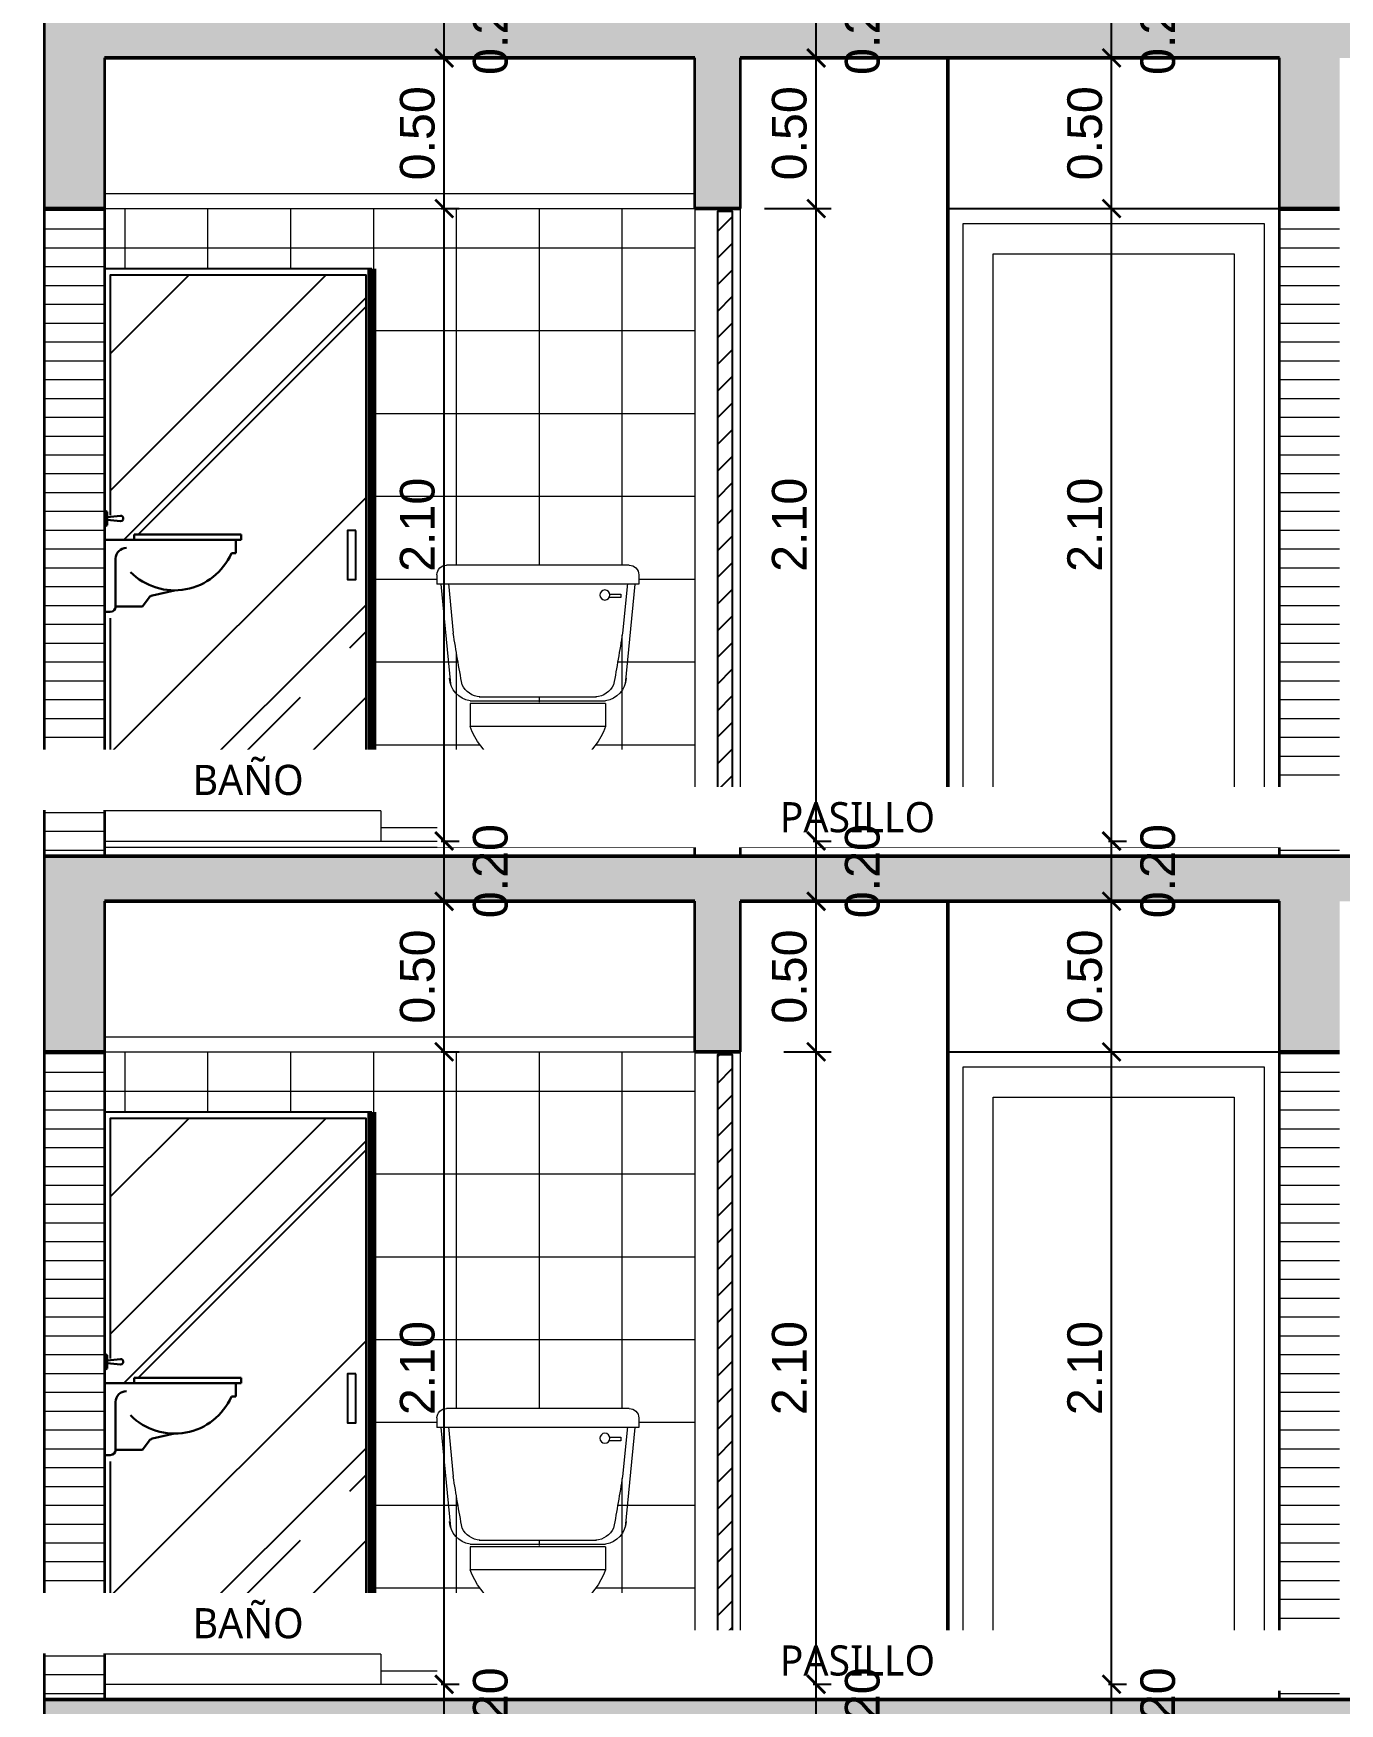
# Model space of a CAD drawing. Header units: feet. Extents: x -417 to 46, y -646 to -218.
# Drawn here: x -93.82 to -89.48, y -606.92 to -601.37 of the extents above; entities that cross this region are included whole.
import ezdxf

# ---------------------------------------------------------------- set-up
doc = ezdxf.new("R2010")
doc.units = ezdxf.units.FT
doc.header["$MEASUREMENT"] = 0
for name, color, linetype, lineweight in [('A-WALL', 4, 'Continuous', 25), ('DIM-COTAS', 1, 'Continuous', 5), ('FURN', 2, 'Continuous', 30), ('MB', 2, 'Continuous', 20), ('muros', 4, 'Continuous', 50), ('Piso', 8, 'Continuous', 9), ('PUERTA', 8, 'Continuous', 9), ('TXT', 2, 'Continuous', 9)]:
    doc.layers.add(name, color=color, linetype=linetype, lineweight=lineweight)
doc.layers.add('CRISTAL', color=7, linetype='Continuous', true_color=0x0061c2)
doc.layers.add('DIM', color=10, linetype='Continuous')
doc.layers.add('RELLENO', color=8, linetype='Continuous')
doc.styles.add('ads', font='trebuc.ttf', dxfattribs={"height": 0.14})
doc.styles.get("Standard").update_dxf_attribs({"font": 'arial.ttf', "height": 0.115})
doc.dimstyles.new('KEILY', dxfattribs={"dimtxt": 0.115, "dimasz": 0.06, "dimexe": 0.05, "dimexo": 0.2, "dimgap": 0.03, "dimtad": 1, "dimzin": 1, "dimdsep": 46, "dimtxsty": 'Standard', "dimblk": 'ARCHTICK', "dimcen": 2.5, "dimdle": 0.03, "dimclrd": 256, "dimclre": 256, "dimclrt": 7, "dimadec": 0, "dimazin": 0, "dimtfac": 1, "dimtmove": 2, "dimatfit": 3, "dimfxl": 0.2, "dimfxlon": 1, "dimtolj": 1, "dimtzin": 1, "dimarcsym": 0})

# ---------------------------------------------------------------- blocks, each defined once
blk = doc.blocks.new('A$C61FD6AA4')
at = {"layer": 'RELLENO'}
h = blk.add_hatch(dxfattribs=at)
h.set_pattern_fill('ANSI31', color=256, scale=0.5)
h.set_pattern_definition([(45, (-53.53432, 257.28586), (-0.044194174, 0.044194174), [])])
h.paths.add_polyline_path([(0, 0), (0.05, 0), (0.05, 2.08), (0, 2.08)])
at = {"color": 2}
blk.add_lwpolyline([(0, 0), (0.05, 0), (0.05, 2.08), (0, 2.08)], close=True, dxfattribs=at)
blk = doc.blocks.new('A$C55570C40')
at = {"layer": 'MB', "linetype": 'Continuous'}
for p, q in [((19.5119, 8.7127), (20.1186, 8.7127)), ((19.4803, 8.6811), (19.4803, 8.6495)), ((19.5181, 8.652), (19.5343, 8.4866)), ((20.1124, 8.652), (20.0962, 8.4866)), ((20.1502, 8.6811), (20.1502, 8.6495)), ((19.4803, 8.6495), (20.1502, 8.6495)), ((19.4929, 8.6495), (19.5253, 8.3188)), ((19.5777, 8.617), (19.5395, 8.617)), ((19.5395, 8.617), (19.5395, 8.6054)), ((19.5395, 8.6054), (19.5781, 8.6056)), ((20.1376, 8.6495), (20.1052, 8.3188)), ((20.0102, 8.2754), (19.6203, 8.2754)), ((20.0403, 8.2627), (19.5903, 8.2627)), ((19.5903, 8.2531), (20.0403, 8.2531)), ((19.5903, 8.2531), (19.5903, 8.1772)), ((20.0403, 8.2531), (20.0403, 8.1772)), ((19.5903, 8.1772), (20.0403, 8.1772)), ((19.6699, 7.7968), (19.7253, 8.0374)), ((19.9606, 7.7968), (19.9052, 8.0374)), ((19.9606, 7.7968), (19.6699, 7.7968))]:
    blk.add_line(p, q, dxfattribs=at)
blk.add_circle((19.5927, 8.6137), 0.0167, dxfattribs=at)
for centre, radius, start, end in [((19.5119, 8.6811), 0.0316, 90, 180), ((20.1186, 8.6811), 0.0316, 0, 90), ((29.5165, 10.114), 10.114, 189.25939, 190.24292), ((10.114, 10.114), 10.114, 349.75708, 350.74061), ((19.6008, 8.3406), 0.0786, 182.2877, 262.268), ((20.0297, 8.3406), 0.0786, 277.732, 357.7123), ((19.6289, 8.3474), 0.0726, 206.0936, 265.2363), ((20.0016, 8.3474), 0.0726, 274.7637, 333.9064), ((19.8153, 8.2594), 0.2395, 200.0668, 339.9332)]:
    blk.add_arc(centre, radius, start, end, dxfattribs=at)
blk = doc.blocks.new('A$C34696CBE')
at = {"layer": 'FURN', "linetype": 'ByBlock'}
for p, q in [((0.4445, 0.3423), (0.4534, 0.3467)), ((0.4445, 0.2978), (0.4445, 0.3423)), ((0.4534, 0.3467), (0.4534, 0.2934)), ((0.4445, 0.3245), (0.4, 0.3289)), ((0.4, 0.3112), (0.4445, 0.3156)), ((0.4534, 0.2934), (0.4445, 0.2978)), ((0, 0.2667), (0, 0.2489)), ((0.3556, 0.2667), (0, 0.2667)), ((0.4534, 0.2489), (0, 0.2489)), ((0.0178, 0.2489), (0.0178, 0.2045)), ((0.3556, 0.2489), (0.3556, 0.2667)), ((0.4534, 0.2489), (0.4534, 0)), ((0.0178, 0.2045), (0.0325, 0.2045)), ((0.4165, 0.0279), (0.4165, 0.1867)), ((0.2209, 0.0813), (0.2939, 0.0647)), ((0.3052, 0.0578), (0.3276, 0.0279)), ((0.3276, 0.0279), (0.4165, 0.0279)), ((0.452, 0.0102), (0.4342, 0.0102))]:
    blk.add_line(p, q, dxfattribs=at)
for centre, radius, start, end in [((0.4, 0.32), 0.00889, 90, 270), ((0.3809, 0.1867), 0.0356, 0, 90), ((0.2209, 0.2869), 0.2057, 203.641, 315.2839), ((0.2909, 0.0471), 0.0178, 36.8699, 80.5377), ((0.4342, 0.0279), 0.0178, 180, 270)]:
    blk.add_arc(centre, radius, start, end, dxfattribs=at)
blk = doc.blocks.new('_ArchTick')
at = {"layer": 'DIM-COTAS', "color": 0, "const_width": 0.15}
blk.add_lwpolyline([(-0.5, -0.5), (0.5, 0.5)], dxfattribs=at)
blk = doc.blocks.new('*D3132')
at = {"layer": 'Defpoints', "color": 0, "transparency": 16777216}
for p in [(-92.4561, -606.8551), (-92.4544, -606.8551), (-92.4501, -607.0551)]:
    blk.add_point(p, dxfattribs=at)
at = {"layer": 'DIM', "lineweight": -2, "transparency": 16777216}
for p, q in [((-92.4544, -607.0851), (-92.4544, -606.8251)), ((-92.4544, -606.8551), (-92.4044, -606.8551)), ((-92.4544, -607.0551), (-92.5044, -607.0551))]:
    blk.add_line(p, q, dxfattribs=at)
at = {"layer": 'DIM', "lineweight": -2, "transparency": 16777216, "xscale": 0.06, "yscale": 0.06, "zscale": 0.06}
for p, rotation in [((-92.4544, -606.8551), 90), ((-92.4544, -607.0551), 270)]:
    blk.add_blockref('_ArchTick', p, dxfattribs=dict(at, rotation=rotation))
at = {"layer": 'DIM', "color": 7, "transparency": 16777216, "insert": (-92.3007, -606.9551), "char_height": 0.115, "attachment_point": 5, "rotation": 90}
blk.add_mtext('\\A1;0.20', dxfattribs=at)
blk = doc.blocks.new('*D3032')
at = {"layer": 'Defpoints', "color": 0, "transparency": 16777216}
for p in [(-92.6647, -604.7551), (-92.4544, -604.7551), (-92.6647, -606.8551)]:
    blk.add_point(p, dxfattribs=at)
at = {"layer": 'DIM', "lineweight": -2, "transparency": 16777216}
for p, q in [((-92.4544, -606.8851), (-92.4544, -604.7251)), ((-92.4647, -604.7551), (-92.4044, -604.7551)), ((-92.4647, -606.8551), (-92.4044, -606.8551))]:
    blk.add_line(p, q, dxfattribs=at)
at = {"layer": 'DIM', "lineweight": -2, "transparency": 16777216, "xscale": 0.06, "yscale": 0.06, "zscale": 0.06}
for p, rotation in [((-92.4544, -604.7551), 90), ((-92.4544, -606.8551), 270)]:
    blk.add_blockref('_ArchTick', p, dxfattribs=dict(at, rotation=rotation))
at = {"layer": 'DIM', "color": 7, "transparency": 16777216, "insert": (-92.5431, -605.8051), "char_height": 0.115, "attachment_point": 5, "rotation": 90}
blk.add_mtext('\\A1;2.10', dxfattribs=at)
blk = doc.blocks.new('*D3033')
at = {"layer": 'Defpoints', "color": 0, "transparency": 16777216}
for p in [(-92.4544, -604.2551), (-92.4501, -604.2551), (-92.6647, -604.7551)]:
    blk.add_point(p, dxfattribs=at)
at = {"layer": 'DIM', "lineweight": -2, "transparency": 16777216}
for p, q in [((-92.4544, -604.7851), (-92.4544, -604.2251)), ((-92.4544, -604.2551), (-92.5044, -604.2551)), ((-92.4647, -604.7551), (-92.4044, -604.7551))]:
    blk.add_line(p, q, dxfattribs=at)
at = {"layer": 'DIM', "lineweight": -2, "transparency": 16777216, "xscale": 0.06, "yscale": 0.06, "zscale": 0.06}
for p, rotation in [((-92.4544, -604.2551), 90), ((-92.4544, -604.7551), 270)]:
    blk.add_blockref('_ArchTick', p, dxfattribs=dict(at, rotation=rotation))
at = {"layer": 'DIM', "color": 7, "transparency": 16777216, "insert": (-92.5431, -604.5051), "char_height": 0.115, "attachment_point": 5, "rotation": 90}
blk.add_mtext('\\A1;0.50', dxfattribs=at)
blk = doc.blocks.new('*D3034')
at = {"layer": 'Defpoints', "color": 0, "transparency": 16777216}
for p in [(-92.4561, -604.0551), (-92.4544, -604.0551), (-92.4501, -604.2551)]:
    blk.add_point(p, dxfattribs=at)
at = {"layer": 'DIM', "lineweight": -2, "transparency": 16777216}
for p, q in [((-92.4544, -604.2851), (-92.4544, -604.0251)), ((-92.4544, -604.0551), (-92.4044, -604.0551)), ((-92.4544, -604.2551), (-92.5044, -604.2551))]:
    blk.add_line(p, q, dxfattribs=at)
at = {"layer": 'DIM', "lineweight": -2, "transparency": 16777216, "xscale": 0.06, "yscale": 0.06, "zscale": 0.06}
for p, rotation in [((-92.4544, -604.0551), 90), ((-92.4544, -604.2551), 270)]:
    blk.add_blockref('_ArchTick', p, dxfattribs=dict(at, rotation=rotation))
at = {"layer": 'DIM', "color": 7, "transparency": 16777216, "insert": (-92.3007, -604.1551), "char_height": 0.115, "attachment_point": 5, "rotation": 90}
blk.add_mtext('\\A1;0.20', dxfattribs=at)
blk = doc.blocks.new('*D3035')
at = {"layer": 'Defpoints', "color": 0, "transparency": 16777216}
for p in [(-92.6647, -601.9551), (-92.4544, -601.9551), (-92.6647, -604.0551)]:
    blk.add_point(p, dxfattribs=at)
at = {"layer": 'DIM', "lineweight": -2, "transparency": 16777216}
for p, q in [((-92.4647, -601.9551), (-92.4044, -601.9551)), ((-92.4544, -604.0851), (-92.4544, -601.9251)), ((-92.4647, -604.0551), (-92.4044, -604.0551))]:
    blk.add_line(p, q, dxfattribs=at)
at = {"layer": 'DIM', "lineweight": -2, "transparency": 16777216, "xscale": 0.06, "yscale": 0.06, "zscale": 0.06}
for p, rotation in [((-92.4544, -601.9551), 90), ((-92.4544, -604.0551), 270)]:
    blk.add_blockref('_ArchTick', p, dxfattribs=dict(at, rotation=rotation))
at = {"layer": 'DIM', "color": 7, "transparency": 16777216, "insert": (-92.5431, -603.0051), "char_height": 0.115, "attachment_point": 5, "rotation": 90}
blk.add_mtext('\\A1;2.10', dxfattribs=at)
blk = doc.blocks.new('*D3036')
at = {"layer": 'Defpoints', "color": 0, "transparency": 16777216}
for p in [(-92.4544, -601.4551), (-92.4501, -601.4551), (-92.6647, -601.9551)]:
    blk.add_point(p, dxfattribs=at)
at = {"layer": 'DIM', "lineweight": -2, "transparency": 16777216}
for p, q in [((-92.4544, -601.4551), (-92.5044, -601.4551)), ((-92.4544, -601.9851), (-92.4544, -601.4251)), ((-92.4647, -601.9551), (-92.4044, -601.9551))]:
    blk.add_line(p, q, dxfattribs=at)
at = {"layer": 'DIM', "lineweight": -2, "transparency": 16777216, "xscale": 0.06, "yscale": 0.06, "zscale": 0.06}
for p, rotation in [((-92.4544, -601.4551), 90), ((-92.4544, -601.9551), 270)]:
    blk.add_blockref('_ArchTick', p, dxfattribs=dict(at, rotation=rotation))
at = {"layer": 'DIM', "color": 7, "transparency": 16777216, "insert": (-92.5431, -601.7051), "char_height": 0.115, "attachment_point": 5, "rotation": 90}
blk.add_mtext('\\A1;0.50', dxfattribs=at)
blk = doc.blocks.new('*D3037')
at = {"layer": 'Defpoints', "color": 0, "transparency": 16777216}
for p in [(-92.4561, -601.2551), (-92.4544, -601.2551), (-92.4501, -601.4551)]:
    blk.add_point(p, dxfattribs=at)
at = {"layer": 'DIM', "lineweight": -2, "transparency": 16777216}
for p, q in [((-92.4544, -601.4851), (-92.4544, -601.2251)), ((-92.4544, -601.2551), (-92.4044, -601.2551)), ((-92.4544, -601.4551), (-92.5044, -601.4551))]:
    blk.add_line(p, q, dxfattribs=at)
at = {"layer": 'DIM', "lineweight": -2, "transparency": 16777216, "xscale": 0.06, "yscale": 0.06, "zscale": 0.06}
for p, rotation in [((-92.4544, -601.2551), 90), ((-92.4544, -601.4551), 270)]:
    blk.add_blockref('_ArchTick', p, dxfattribs=dict(at, rotation=rotation))
at = {"layer": 'DIM', "color": 7, "transparency": 16777216, "insert": (-92.3007, -601.3551), "char_height": 0.115, "attachment_point": 5, "rotation": 90}
blk.add_mtext('\\A1;0.20', dxfattribs=at)
blk = doc.blocks.new('*D3040')
at = {"layer": 'Defpoints', "color": 0, "transparency": 16777216}
for p in [(-91.2212, -606.8551), (-91.2195, -606.8551), (-91.2151, -607.0551)]:
    blk.add_point(p, dxfattribs=at)
at = {"layer": 'DIM', "lineweight": -2, "transparency": 16777216}
for p, q in [((-91.2195, -607.0851), (-91.2195, -606.8251)), ((-91.2195, -606.8551), (-91.1695, -606.8551)), ((-91.2195, -607.0551), (-91.2695, -607.0551))]:
    blk.add_line(p, q, dxfattribs=at)
at = {"layer": 'DIM', "lineweight": -2, "transparency": 16777216, "xscale": 0.06, "yscale": 0.06, "zscale": 0.06}
for p, rotation in [((-91.2195, -606.8551), 90), ((-91.2195, -607.0551), 270)]:
    blk.add_blockref('_ArchTick', p, dxfattribs=dict(at, rotation=rotation))
at = {"layer": 'DIM', "color": 7, "transparency": 16777216, "insert": (-91.0658, -606.9551), "char_height": 0.115, "attachment_point": 5, "rotation": 90}
blk.add_mtext('\\A1;0.20', dxfattribs=at)
blk = doc.blocks.new('*D3041')
at = {"layer": 'Defpoints', "color": 0, "transparency": 16777216}
for p in [(-91.5274, -604.7551), (-91.2195, -604.7551), (-91.4298, -606.8551)]:
    blk.add_point(p, dxfattribs=at)
at = {"layer": 'DIM', "lineweight": -2, "transparency": 16777216}
for p, q in [((-91.2195, -606.8851), (-91.2195, -604.7251)), ((-91.3274, -604.7551), (-91.1695, -604.7551)), ((-91.2298, -606.8551), (-91.1695, -606.8551))]:
    blk.add_line(p, q, dxfattribs=at)
at = {"layer": 'DIM', "lineweight": -2, "transparency": 16777216, "xscale": 0.06, "yscale": 0.06, "zscale": 0.06}
for p, rotation in [((-91.2195, -604.7551), 90), ((-91.2195, -606.8551), 270)]:
    blk.add_blockref('_ArchTick', p, dxfattribs=dict(at, rotation=rotation))
at = {"layer": 'DIM', "color": 7, "transparency": 16777216, "insert": (-91.3082, -605.8051), "char_height": 0.115, "attachment_point": 5, "rotation": 90}
blk.add_mtext('\\A1;2.10', dxfattribs=at)
blk = doc.blocks.new('*D3042')
at = {"layer": 'Defpoints', "color": 0, "transparency": 16777216}
for p in [(-91.2195, -604.2551), (-91.2151, -604.2551), (-91.5274, -604.7551)]:
    blk.add_point(p, dxfattribs=at)
at = {"layer": 'DIM', "lineweight": -2, "transparency": 16777216}
for p, q in [((-91.2195, -604.7851), (-91.2195, -604.2251)), ((-91.2195, -604.2551), (-91.2695, -604.2551)), ((-91.3274, -604.7551), (-91.1695, -604.7551))]:
    blk.add_line(p, q, dxfattribs=at)
at = {"layer": 'DIM', "lineweight": -2, "transparency": 16777216, "xscale": 0.06, "yscale": 0.06, "zscale": 0.06}
for p, rotation in [((-91.2195, -604.2551), 90), ((-91.2195, -604.7551), 270)]:
    blk.add_blockref('_ArchTick', p, dxfattribs=dict(at, rotation=rotation))
at = {"layer": 'DIM', "color": 7, "transparency": 16777216, "insert": (-91.3082, -604.5051), "char_height": 0.115, "attachment_point": 5, "rotation": 90}
blk.add_mtext('\\A1;0.50', dxfattribs=at)
blk = doc.blocks.new('*D2905')
at = {"layer": 'Defpoints', "color": 0, "transparency": 16777216}
for p in [(-91.2212, -604.0551), (-91.2195, -604.0551), (-91.2151, -604.2551)]:
    blk.add_point(p, dxfattribs=at)
at = {"layer": 'DIM', "lineweight": -2, "transparency": 16777216}
for p, q in [((-91.2195, -604.2851), (-91.2195, -604.0251)), ((-91.2195, -604.0551), (-91.1695, -604.0551)), ((-91.2195, -604.2551), (-91.2695, -604.2551))]:
    blk.add_line(p, q, dxfattribs=at)
at = {"layer": 'DIM', "lineweight": -2, "transparency": 16777216, "xscale": 0.06, "yscale": 0.06, "zscale": 0.06}
for p, rotation in [((-91.2195, -604.0551), 90), ((-91.2195, -604.2551), 270)]:
    blk.add_blockref('_ArchTick', p, dxfattribs=dict(at, rotation=rotation))
at = {"layer": 'DIM', "color": 7, "transparency": 16777216, "insert": (-91.0658, -604.1551), "char_height": 0.115, "attachment_point": 5, "rotation": 90}
blk.add_mtext('\\A1;0.20', dxfattribs=at)
blk = doc.blocks.new('*D2906')
at = {"layer": 'Defpoints', "color": 0, "transparency": 16777216}
for p in [(-91.5912, -601.9551), (-91.2195, -601.9551), (-91.4298, -604.0551)]:
    blk.add_point(p, dxfattribs=at)
at = {"layer": 'DIM', "lineweight": -2, "transparency": 16777216}
for p, q in [((-91.3912, -601.9551), (-91.1695, -601.9551)), ((-91.2195, -604.0851), (-91.2195, -601.9251)), ((-91.2298, -604.0551), (-91.1695, -604.0551))]:
    blk.add_line(p, q, dxfattribs=at)
at = {"layer": 'DIM', "lineweight": -2, "transparency": 16777216, "xscale": 0.06, "yscale": 0.06, "zscale": 0.06}
for p, rotation in [((-91.2195, -601.9551), 90), ((-91.2195, -604.0551), 270)]:
    blk.add_blockref('_ArchTick', p, dxfattribs=dict(at, rotation=rotation))
at = {"layer": 'DIM', "color": 7, "transparency": 16777216, "insert": (-91.3082, -603.0051), "char_height": 0.115, "attachment_point": 5, "rotation": 90}
blk.add_mtext('\\A1;2.10', dxfattribs=at)
blk = doc.blocks.new('*D2907')
at = {"layer": 'Defpoints', "color": 0, "transparency": 16777216}
for p in [(-91.2195, -601.4551), (-91.2151, -601.4551), (-91.5912, -601.9551)]:
    blk.add_point(p, dxfattribs=at)
at = {"layer": 'DIM', "lineweight": -2, "transparency": 16777216}
for p, q in [((-91.2195, -601.4551), (-91.2695, -601.4551)), ((-91.2195, -601.9851), (-91.2195, -601.4251)), ((-91.3912, -601.9551), (-91.1695, -601.9551))]:
    blk.add_line(p, q, dxfattribs=at)
at = {"layer": 'DIM', "lineweight": -2, "transparency": 16777216, "xscale": 0.06, "yscale": 0.06, "zscale": 0.06}
for p, rotation in [((-91.2195, -601.4551), 90), ((-91.2195, -601.9551), 270)]:
    blk.add_blockref('_ArchTick', p, dxfattribs=dict(at, rotation=rotation))
at = {"layer": 'DIM', "color": 7, "transparency": 16777216, "insert": (-91.3082, -601.7051), "char_height": 0.115, "attachment_point": 5, "rotation": 90}
blk.add_mtext('\\A1;0.50', dxfattribs=at)
blk = doc.blocks.new('*D2908')
at = {"layer": 'Defpoints', "color": 0, "transparency": 16777216}
for p in [(-91.2212, -601.2551), (-91.2195, -601.2551), (-91.2151, -601.4551)]:
    blk.add_point(p, dxfattribs=at)
at = {"layer": 'DIM', "lineweight": -2, "transparency": 16777216}
for p, q in [((-91.2195, -601.4851), (-91.2195, -601.2251)), ((-91.2195, -601.2551), (-91.1695, -601.2551)), ((-91.2195, -601.4551), (-91.2695, -601.4551))]:
    blk.add_line(p, q, dxfattribs=at)
at = {"layer": 'DIM', "lineweight": -2, "transparency": 16777216, "xscale": 0.06, "yscale": 0.06, "zscale": 0.06}
for p, rotation in [((-91.2195, -601.2551), 90), ((-91.2195, -601.4551), 270)]:
    blk.add_blockref('_ArchTick', p, dxfattribs=dict(at, rotation=rotation))
at = {"layer": 'DIM', "color": 7, "transparency": 16777216, "insert": (-91.0658, -601.3551), "char_height": 0.115, "attachment_point": 5, "rotation": 90}
blk.add_mtext('\\A1;0.20', dxfattribs=at)
blk = doc.blocks.new('*D2912')
at = {"layer": 'Defpoints', "color": 0, "transparency": 16777216}
for p in [(-90.2405, -606.8551), (-90.2388, -606.8551), (-90.2344, -607.0551)]:
    blk.add_point(p, dxfattribs=at)
at = {"layer": 'DIM', "lineweight": -2, "transparency": 16777216}
for p, q in [((-90.2388, -607.0851), (-90.2388, -606.8251)), ((-90.2388, -606.8551), (-90.1888, -606.8551)), ((-90.2388, -607.0551), (-90.2888, -607.0551))]:
    blk.add_line(p, q, dxfattribs=at)
at = {"layer": 'DIM', "lineweight": -2, "transparency": 16777216, "xscale": 0.06, "yscale": 0.06, "zscale": 0.06}
for p, rotation in [((-90.2388, -606.8551), 90), ((-90.2388, -607.0551), 270)]:
    blk.add_blockref('_ArchTick', p, dxfattribs=dict(at, rotation=rotation))
at = {"layer": 'DIM', "color": 7, "transparency": 16777216, "insert": (-90.085, -606.9551), "char_height": 0.115, "attachment_point": 5, "rotation": 90}
blk.add_mtext('\\A1;0.20', dxfattribs=at)
blk = doc.blocks.new('*D2913')
at = {"layer": 'Defpoints', "color": 0, "transparency": 16777216}
for p in [(-90.449, -604.7551), (-90.2388, -604.7551), (-90.449, -606.8551)]:
    blk.add_point(p, dxfattribs=at)
at = {"layer": 'DIM', "lineweight": -2, "transparency": 16777216}
for p, q in [((-90.2388, -606.8851), (-90.2388, -604.7251)), ((-90.249, -604.7551), (-90.1888, -604.7551)), ((-90.249, -606.8551), (-90.1888, -606.8551))]:
    blk.add_line(p, q, dxfattribs=at)
at = {"layer": 'DIM', "lineweight": -2, "transparency": 16777216, "xscale": 0.06, "yscale": 0.06, "zscale": 0.06}
for p, rotation in [((-90.2388, -604.7551), 90), ((-90.2388, -606.8551), 270)]:
    blk.add_blockref('_ArchTick', p, dxfattribs=dict(at, rotation=rotation))
at = {"layer": 'DIM', "color": 7, "transparency": 16777216, "insert": (-90.3275, -605.8051), "char_height": 0.115, "attachment_point": 5, "rotation": 90}
blk.add_mtext('\\A1;2.10', dxfattribs=at)
blk = doc.blocks.new('*D2914')
at = {"layer": 'Defpoints', "color": 0, "transparency": 16777216}
for p in [(-90.2388, -604.2551), (-90.2344, -604.2551), (-90.449, -604.7551)]:
    blk.add_point(p, dxfattribs=at)
at = {"layer": 'DIM', "lineweight": -2, "transparency": 16777216}
for p, q in [((-90.2388, -604.7851), (-90.2388, -604.2251)), ((-90.2388, -604.2551), (-90.2888, -604.2551)), ((-90.249, -604.7551), (-90.1888, -604.7551))]:
    blk.add_line(p, q, dxfattribs=at)
at = {"layer": 'DIM', "lineweight": -2, "transparency": 16777216, "xscale": 0.06, "yscale": 0.06, "zscale": 0.06}
for p, rotation in [((-90.2388, -604.2551), 90), ((-90.2388, -604.7551), 270)]:
    blk.add_blockref('_ArchTick', p, dxfattribs=dict(at, rotation=rotation))
at = {"layer": 'DIM', "color": 7, "transparency": 16777216, "insert": (-90.3275, -604.5051), "char_height": 0.115, "attachment_point": 5, "rotation": 90}
blk.add_mtext('\\A1;0.50', dxfattribs=at)
blk = doc.blocks.new('*D2915')
at = {"layer": 'Defpoints', "color": 0, "transparency": 16777216}
for p in [(-90.2405, -604.0551), (-90.2388, -604.0551), (-90.2344, -604.2551)]:
    blk.add_point(p, dxfattribs=at)
at = {"layer": 'DIM', "lineweight": -2, "transparency": 16777216}
for p, q in [((-90.2388, -604.2851), (-90.2388, -604.0251)), ((-90.2388, -604.0551), (-90.1888, -604.0551)), ((-90.2388, -604.2551), (-90.2888, -604.2551))]:
    blk.add_line(p, q, dxfattribs=at)
at = {"layer": 'DIM', "lineweight": -2, "transparency": 16777216, "xscale": 0.06, "yscale": 0.06, "zscale": 0.06}
for p, rotation in [((-90.2388, -604.0551), 90), ((-90.2388, -604.2551), 270)]:
    blk.add_blockref('_ArchTick', p, dxfattribs=dict(at, rotation=rotation))
at = {"layer": 'DIM', "color": 7, "transparency": 16777216, "insert": (-90.085, -604.1551), "char_height": 0.115, "attachment_point": 5, "rotation": 90}
blk.add_mtext('\\A1;0.20', dxfattribs=at)
blk = doc.blocks.new('*D2916')
at = {"layer": 'Defpoints', "color": 0, "transparency": 16777216}
for p in [(-90.449, -601.9551), (-90.2388, -601.9551), (-90.449, -604.0551)]:
    blk.add_point(p, dxfattribs=at)
at = {"layer": 'DIM', "lineweight": -2, "transparency": 16777216}
for p, q in [((-90.249, -601.9551), (-90.1888, -601.9551)), ((-90.2388, -604.0851), (-90.2388, -601.9251)), ((-90.249, -604.0551), (-90.1888, -604.0551))]:
    blk.add_line(p, q, dxfattribs=at)
at = {"layer": 'DIM', "lineweight": -2, "transparency": 16777216, "xscale": 0.06, "yscale": 0.06, "zscale": 0.06}
for p, rotation in [((-90.2388, -601.9551), 90), ((-90.2388, -604.0551), 270)]:
    blk.add_blockref('_ArchTick', p, dxfattribs=dict(at, rotation=rotation))
at = {"layer": 'DIM', "color": 7, "transparency": 16777216, "insert": (-90.3275, -603.0051), "char_height": 0.115, "attachment_point": 5, "rotation": 90}
blk.add_mtext('\\A1;2.10', dxfattribs=at)
blk = doc.blocks.new('*D2917')
at = {"layer": 'Defpoints', "color": 0, "transparency": 16777216}
for p in [(-90.2388, -601.4551), (-90.2344, -601.4551), (-90.449, -601.9551)]:
    blk.add_point(p, dxfattribs=at)
at = {"layer": 'DIM', "lineweight": -2, "transparency": 16777216}
for p, q in [((-90.2388, -601.4551), (-90.2888, -601.4551)), ((-90.2388, -601.9851), (-90.2388, -601.4251)), ((-90.249, -601.9551), (-90.1888, -601.9551))]:
    blk.add_line(p, q, dxfattribs=at)
at = {"layer": 'DIM', "lineweight": -2, "transparency": 16777216, "xscale": 0.06, "yscale": 0.06, "zscale": 0.06}
for p, rotation in [((-90.2388, -601.4551), 90), ((-90.2388, -601.9551), 270)]:
    blk.add_blockref('_ArchTick', p, dxfattribs=dict(at, rotation=rotation))
at = {"layer": 'DIM', "color": 7, "transparency": 16777216, "insert": (-90.3275, -601.7051), "char_height": 0.115, "attachment_point": 5, "rotation": 90}
blk.add_mtext('\\A1;0.50', dxfattribs=at)
blk = doc.blocks.new('*D2918')
at = {"layer": 'Defpoints', "color": 0, "transparency": 16777216}
for p in [(-90.2405, -601.2551), (-90.2388, -601.2551), (-90.2344, -601.4551)]:
    blk.add_point(p, dxfattribs=at)
at = {"layer": 'DIM', "lineweight": -2, "transparency": 16777216}
for p, q in [((-90.2388, -601.4851), (-90.2388, -601.2251)), ((-90.2388, -601.2551), (-90.1888, -601.2551)), ((-90.2388, -601.4551), (-90.2888, -601.4551))]:
    blk.add_line(p, q, dxfattribs=at)
at = {"layer": 'DIM', "lineweight": -2, "transparency": 16777216, "xscale": 0.06, "yscale": 0.06, "zscale": 0.06}
for p, rotation in [((-90.2388, -601.2551), 90), ((-90.2388, -601.4551), 270)]:
    blk.add_blockref('_ArchTick', p, dxfattribs=dict(at, rotation=rotation))
at = {"layer": 'DIM', "color": 7, "transparency": 16777216, "insert": (-90.085, -601.3551), "char_height": 0.115, "attachment_point": 5, "rotation": 90}
blk.add_mtext('\\A1;0.20', dxfattribs=at)

msp = doc.modelspace()

# ---------------------------------------------------------------- hatches: boundary and pattern name
h = msp.add_hatch()
h.set_pattern_fill('AR-RROOF', color=8, scale=0.7, angle=45)
h.set_pattern_definition([(45, (23.91135, -588.61036), (0.5939697, 1.583919), [10.5, -1.4, 3.5, -0.7]), (45, (24.3222, -587.70455), (-1.153291, 0.163342), [2.1, -0.231, 4.2, -0.525]), (45, (23.7381, -587.94214), (2.2422356, 2.9055018), [5.6, -0.98, 2.8, -0.7])])
h.paths.add_polyline_path([(-92.7147, -602.1751), (-93.5619, -602.1751), (-93.5619, -602.9784), (-93.5303, -602.9753, -1.104988), (-93.5286, -602.9929), (-93.5619, -602.9895), (-93.5619, -603.0551), (-93.4841, -603.0551), (-93.4841, -603.0373), (-93.1285, -603.0373), (-93.1285, -603.0551), (-93.1463, -603.0551), (-93.1463, -603.0995), (-93.161, -603.0995, -0.297918), (-93.3494, -603.2227), (-93.4244, -603.2398, 0.162643), (-93.4337, -603.2462), (-93.4561, -603.2761), (-93.545, -603.2761, -0.400262), (-93.5619, -603.2938), (-93.5619, -603.9351), (-92.7147, -603.9351)])
h.paths.add_polyline_path([(-92.7756, -603.0244), (-92.7478, -603.0244), (-92.7478, -603.1863), (-92.7756, -603.1863)], flags=16)
h = msp.add_hatch()
h.set_pattern_fill('AR-RROOF', color=8, scale=0.7, angle=45)
h.set_pattern_definition([(45, (23.91135, -591.41036), (0.5939697, 1.583919), [10.5, -1.4, 3.5, -0.7]), (45, (24.3222, -590.50455), (-1.153291, 0.163342), [2.1, -0.231, 4.2, -0.525]), (45, (23.7381, -590.74214), (2.2422356, 2.9055018), [5.6, -0.98, 2.8, -0.7])])
h.paths.add_polyline_path([(-92.7147, -604.9751), (-93.5619, -604.9751), (-93.5619, -605.7784), (-93.5303, -605.7753, -1.104988), (-93.5286, -605.7929), (-93.5619, -605.7895), (-93.5619, -605.8551), (-93.4841, -605.8551), (-93.4841, -605.8373), (-93.1285, -605.8373), (-93.1285, -605.8551), (-93.1463, -605.8551), (-93.1463, -605.8995), (-93.161, -605.8995, -0.297918), (-93.3494, -606.0227), (-93.4244, -606.0398, 0.162643), (-93.4337, -606.0462), (-93.4561, -606.0761), (-93.545, -606.0761, -0.400262), (-93.5619, -606.0938), (-93.5619, -606.7351), (-92.7147, -606.7351)])
h.paths.add_polyline_path([(-92.7756, -605.8244), (-92.7478, -605.8244), (-92.7478, -605.9863), (-92.7756, -605.9863)], flags=16)
at = {"layer": 'Piso'}
h = msp.add_hatch(dxfattribs=at)
h.set_pattern_fill('AR-CONC', color=256, scale=0.02)
h.set_pattern_definition([(50, (23.91135, -588.6174), (0.14345204, -0.01255043), [0.015, -0.165]), (355, (23.91135, -588.6174), (-0.02775027, 0.15043843), [0.012, -0.132]), (100.45144, (23.9233, -588.61844), (0.11570177, 0.137888), [0.01274804, -0.14022842]), (46.1842, (23.91135, -588.5774), (0.21344827, -0.03310386), [0.0225, -0.2475]), (96.63564, (23.92913, -588.58016), (0.1869324, 0.19482372), [0.01912207, -0.21034275]), (351.18416, (23.91135, -588.5774), (0.1869324, 0.1948237), [0.018, -0.198]), (21, (23.93135, -588.5874), (0.11938141, -0.08052378), [0.015, -0.165]), (326, (23.93135, -588.5874), (0.04866307, 0.14503), [0.012, -0.132]), (71.45144, (23.9413, -588.59411), (0.16804448, 0.06450623), [0.01274804, -0.14022842]), (37.5, (23.911347, -588.617397), (0.00243197, 0.06657877), [0, -0.1304, 0, -0.134, 0, -0.1325]), (7.5, (23.91135, -588.6174), (0.052613907, 0.078882342), [0, -0.0764, 0, -0.1274, 0, -0.0505]), (327.5, (23.866747, -588.617397), (0.106764487, -0.004510974), [0, -0.05, 0, -0.156, 0, -0.207]), (317.5, (23.84675, -588.6174), (0.116637234, 0.020021), [0, -0.065, 0, -0.1036, 0, -0.147])])
h.paths.add_polyline_path([(-93.7819, -601.9551), (-93.7819, -601.3251), (-71.9819, -601.3251), (-71.9819, -601.9551), (-72.1819, -601.9551), (-72.1819, -601.4551), (-74.1419, -601.4551), (-74.1419, -601.9551), (-74.2919, -601.9551), (-74.2919, -601.4551), (-76.0819, -601.4621), (-76.0819, -601.9551), (-76.2819, -601.9551), (-76.2819, -601.4551), (-77.8819, -601.4551), (-77.8819, -601.9551), (-78.0819, -601.9551), (-78.0819, -601.4621), (-82.7819, -601.4621), (-82.7819, -601.9551), (-82.9819, -601.9551), (-82.9819, -601.4551), (-87.6819, -601.4551), (-87.6819, -601.9621), (-87.8819, -601.9621), (-87.8819, -601.4551), (-89.4819, -601.4551), (-89.4819, -601.9621), (-89.6819, -601.9621), (-89.6819, -601.4551), (-91.4719, -601.4551), (-91.4719, -601.9551), (-91.6219, -601.9551), (-91.6219, -601.4551), (-93.5819, -601.4551), (-93.5819, -601.9551)])
h = msp.add_hatch(dxfattribs=at)
h.set_pattern_fill('ANSI31', color=256, scale=0.5, angle=135)
h.set_pattern_definition([(180, (23.91135, -594.210356), (-7e-18, -0.0625), [])])
h.paths.add_polyline_path([(-93.5819, -601.9551), (-93.7819, -601.9551), (-93.7819, -604.1051), (-93.5819, -604.1051)])
h = msp.add_hatch(dxfattribs=at)
h.set_pattern_fill('NET', color=256, scale=2.2)
h.set_pattern_definition([(0, (23.91135, -588.61036), (0, 0.275), []), (90, (23.91135, -588.61036), (-0.275, 2e-17), [])])
h.paths.add_polyline_path([(-91.6219, -601.9551), (-93.5819, -601.9551), (-93.5819, -602.1551), (-92.6947, -602.1551), (-92.6947, -603.9551), (-92.6647, -603.9551), (-92.6647, -604.0551), (-92.2889, -604.0551), (-92.2335, -603.8144, -0.21195), (-92.3685, -603.6746), (-92.3685, -603.5988), (-91.9291, -603.5899, 0.33416), (-91.8536, -603.5331), (-91.8508, -603.5046, -0.439443), (-91.9291, -603.5899), (-91.9185, -603.5988), (-91.9185, -603.6746, -0.21195), (-92.0535, -603.8144), (-91.9981, -604.0551), (-91.6219, -604.0551)])
h.paths.add_polyline_path([(-91.8401, -603.1391, -0.414214), (-91.8085, -603.1707), (-91.8085, -603.2024), (-91.8466, -603.2024), (-91.8625, -603.3652, -0.004291), (-91.8919, -603.5364, -0.254508), (-91.9485, -603.5765), (-92.3384, -603.5765, -0.254508), (-92.395, -603.5364, -0.004291), (-92.4244, -603.3652), (-92.4404, -603.2024), (-92.4785, -603.2024), (-92.4785, -603.1707, -0.414214), (-92.4469, -603.1391)], flags=16)
h.paths.add_polyline_path([(-91.9046, -603.2348), (-91.8677, -603.2348), (-91.8677, -603.2465), (-91.9064, -603.2463, -0.773685), (-91.9376, -603.2382, -0.904069)], flags=0)
h = msp.add_hatch(dxfattribs=at)
h.set_pattern_fill('ANSI31', color=256, scale=0.5, angle=135)
h.set_pattern_definition([(180, (28.011347, -594.210356), (-7e-18, -0.0625), [])])
h.paths.add_polyline_path([(-89.4819, -601.9551), (-89.6819, -601.9551), (-89.6819, -604.1051), (-89.4819, -604.1051)])
h = msp.add_hatch(dxfattribs=at)
h.set_pattern_fill('AR-CONC', color=256, scale=0.02)
h.set_pattern_definition([(50, (23.91135, -591.41036), (0.14345204, -0.01255043), [0.015, -0.165]), (355, (23.91135, -591.41036), (-0.02775027, 0.15043843), [0.012, -0.132]), (100.45144, (23.9233, -591.4114), (0.11570177, 0.137888), [0.01274804, -0.14022842]), (46.1842, (23.91135, -591.37036), (0.21344827, -0.03310386), [0.0225, -0.2475]), (96.63564, (23.92913, -591.37312), (0.1869324, 0.19482372), [0.01912207, -0.21034275]), (351.18416, (23.91135, -591.37036), (0.1869324, 0.1948237), [0.018, -0.198]), (21, (23.93135, -591.38036), (0.11938141, -0.08052378), [0.015, -0.165]), (326, (23.93135, -591.38036), (0.04866307, 0.14503), [0.012, -0.132]), (71.45144, (23.9413, -591.38707), (0.16804448, 0.06450623), [0.01274804, -0.14022842]), (37.5, (23.911347, -591.410356), (0.00243197, 0.06657877), [0, -0.1304, 0, -0.134, 0, -0.1325]), (7.5, (23.91135, -591.41036), (0.052613907, 0.078882342), [0, -0.0764, 0, -0.1274, 0, -0.0505]), (327.5, (23.866747, -591.410356), (0.106764487, -0.004510974), [0, -0.05, 0, -0.156, 0, -0.207]), (317.5, (23.84675, -591.41036), (0.116637234, 0.020021), [0, -0.065, 0, -0.1036, 0, -0.147])])
h.paths.add_polyline_path([(-93.7819, -604.7551), (-93.7819, -604.1051), (-71.9819, -604.1051), (-71.9819, -604.7551), (-72.1819, -604.7551), (-72.1819, -604.2551), (-74.1419, -604.2551), (-74.1419, -604.7551), (-74.2919, -604.7551), (-74.2919, -604.2551), (-76.0819, -604.2551), (-76.0819, -604.7551), (-76.2819, -604.7551), (-76.2819, -604.2551), (-77.8819, -604.2551), (-77.8819, -604.7551), (-78.0819, -604.7551), (-78.0819, -604.2551), (-82.7819, -604.2551), (-82.7819, -604.7551), (-82.9819, -604.7551), (-82.9819, -604.2551), (-87.6819, -604.2551), (-87.6819, -604.7551), (-87.8819, -604.7551), (-87.8819, -604.2551), (-89.4819, -604.2551), (-89.4819, -604.7551), (-89.6819, -604.7551), (-89.6819, -604.2551), (-91.4719, -604.2551), (-91.4719, -604.7551), (-91.6219, -604.7551), (-91.6219, -604.2551), (-93.5819, -604.2551), (-93.5819, -604.7551)])
h = msp.add_hatch(dxfattribs=at)
h.set_pattern_fill('ANSI31', color=256, scale=0.5, angle=135)
h.set_pattern_definition([(180, (23.911347, -597.010356), (-7e-18, -0.0625), [])])
h.paths.add_polyline_path([(-93.5819, -604.7551), (-93.7819, -604.7551), (-93.7819, -606.9051), (-93.5819, -606.9051)])
h = msp.add_hatch(dxfattribs=at)
h.set_pattern_fill('NET', color=256, scale=2.2)
h.set_pattern_definition([(0, (23.91135, -591.41036), (0, 0.275), []), (90, (23.91135, -591.41036), (-0.275, 2e-17), [])])
h.paths.add_polyline_path([(-91.6219, -604.7551), (-93.5819, -604.7551), (-93.5819, -604.9551), (-92.6947, -604.9551), (-92.6947, -606.7551), (-92.6647, -606.7551), (-92.6647, -606.8551), (-92.2889, -606.8551), (-92.2335, -606.6144, -0.21195), (-92.3685, -606.4746), (-92.3685, -606.3988), (-91.9291, -606.3899, 0.33416), (-91.8536, -606.3331), (-91.8508, -606.3046, -0.439443), (-91.9291, -606.3899), (-91.9185, -606.3988), (-91.9185, -606.4746, -0.21195), (-92.0535, -606.6144), (-91.9981, -606.8551), (-91.6219, -606.8551)])
h.paths.add_polyline_path([(-91.8401, -605.9391, -0.414214), (-91.8085, -605.9707), (-91.8085, -606.0024), (-91.8466, -606.0024), (-91.8625, -606.1652, -0.004291), (-91.8919, -606.3364, -0.254508), (-91.9485, -606.3765), (-92.3384, -606.3765, -0.254508), (-92.395, -606.3364, -0.004291), (-92.4244, -606.1652), (-92.4404, -606.0024), (-92.4785, -606.0024), (-92.4785, -605.9707, -0.414214), (-92.4469, -605.9391)], flags=16)
h.paths.add_polyline_path([(-91.9046, -606.0348), (-91.8677, -606.0348), (-91.8677, -606.0465), (-91.9064, -606.0463, -0.773685), (-91.9376, -606.0382, -0.904069)], flags=0)
h = msp.add_hatch(dxfattribs=at)
h.set_pattern_fill('ANSI31', color=256, scale=0.5, angle=135)
h.set_pattern_definition([(180, (28.011347, -597.010356), (-7e-18, -0.0625), [])])
h.paths.add_polyline_path([(-89.4819, -604.7551), (-89.6819, -604.7551), (-89.6819, -606.9051), (-89.4819, -606.9051)])
h = msp.add_hatch(dxfattribs=at)
h.set_pattern_fill('AR-CONC', color=256, scale=0.02)
h.set_pattern_definition([(50, (23.91135, -594.21036), (0.14345204, -0.01255043), [0.015, -0.165]), (355, (23.91135, -594.21036), (-0.02775027, 0.15043843), [0.012, -0.132]), (100.45144, (23.9233, -594.2114), (0.11570177, 0.137888), [0.01274804, -0.14022842]), (46.1842, (23.91135, -594.17036), (0.21344827, -0.03310386), [0.0225, -0.2475]), (96.63564, (23.92913, -594.17312), (0.1869324, 0.19482372), [0.01912207, -0.21034275]), (351.18416, (23.91135, -594.17036), (0.1869324, 0.1948237), [0.018, -0.198]), (21, (23.93135, -594.18036), (0.11938141, -0.08052378), [0.015, -0.165]), (326, (23.93135, -594.18036), (0.04866307, 0.14503), [0.012, -0.132]), (71.45144, (23.9413, -594.18707), (0.16804448, 0.06450623), [0.01274804, -0.14022842]), (37.5, (23.911347, -594.210356), (0.00243197, 0.06657877), [0, -0.1304, 0, -0.134, 0, -0.1325]), (7.5, (23.91135, -594.21036), (0.052613907, 0.078882342), [0, -0.0764, 0, -0.1274, 0, -0.0505]), (327.5, (23.866747, -594.210356), (0.106764487, -0.004510974), [0, -0.05, 0, -0.156, 0, -0.207]), (317.5, (23.84675, -594.21036), (0.116637234, 0.020021), [0, -0.065, 0, -0.1036, 0, -0.147])])
h.paths.add_polyline_path([(-93.7819, -607.5551), (-93.7819, -606.9051), (-71.9819, -606.9051), (-71.9819, -607.5551), (-72.1819, -607.5551), (-72.1819, -607.0551), (-74.1419, -607.0551), (-74.1419, -607.5551), (-74.2919, -607.5551), (-74.2919, -607.0551), (-76.0819, -607.0551), (-76.0819, -607.5551), (-76.2819, -607.5551), (-76.2819, -607.0551), (-77.8819, -607.0551), (-77.8819, -607.5551), (-78.0819, -607.5551), (-78.0819, -607.0551), (-82.7819, -607.0551), (-82.7819, -607.5551), (-82.9819, -607.5551), (-82.9819, -607.0551), (-87.6819, -607.0551), (-87.6819, -607.5551), (-87.8819, -607.5551), (-87.8819, -607.0551), (-89.4819, -607.0551), (-89.4819, -607.5551), (-89.6819, -607.5551), (-89.6819, -607.0551), (-91.4719, -607.0551), (-91.4719, -607.5551), (-91.6219, -607.5551), (-91.6219, -607.0551), (-93.5819, -607.0551), (-93.5819, -607.5551)])

# ---------------------------------------------------------------- linework, layer by layer
for p, q in [((-90.7819, -601.9551), (-89.6819, -601.9551)), ((-93.5819, -604.2551), (-91.6219, -604.2551)), ((-91.4719, -604.2551), (-89.6819, -604.2551)), ((-90.7819, -604.7551), (-89.6819, -604.7551))]:
    msp.add_line(p, q)
at = {"color": 8}
for p, q in [((-92.6947, -602.1551), (-93.5819, -602.1551)), ((-92.6947, -604.9551), (-93.5819, -604.9551))]:
    msp.add_line(p, q, dxfattribs=at)
for points in [[(-93.5619, -602.9727), (-93.5619, -602.1751), (-92.7147, -602.1751), (-92.7147, -603.9351), (-93.5619, -603.9351), (-93.5619, -603.3153)], [(-93.5619, -605.7727), (-93.5619, -604.9751), (-92.7147, -604.9751), (-92.7147, -606.7351), (-93.5619, -606.7351), (-93.5619, -606.1153)]]:
    msp.add_lwpolyline(points, dxfattribs=at)
for points in [[(-92.7478, -603.0244), (-92.7756, -603.0244), (-92.7756, -603.1863), (-92.7478, -603.1863)], [(-92.7478, -605.8244), (-92.7756, -605.8244), (-92.7756, -605.9863), (-92.7478, -605.9863)]]:
    msp.add_lwpolyline(points, close=True)
at = {"layer": 'A-WALL', "lineweight": 35}
for p, q in [((-93.7819, -600.2551), (-93.7819, -604.2551)), ((-91.6219, -604.0551), (-91.4719, -604.0551)), ((-93.7819, -604.1251), (-93.7819, -607.0551))]:
    msp.add_line(p, q, dxfattribs=at)
at = {"layer": 'A-WALL', "lineweight": 35, "extrusion": (2.36659e-12, -8.94772e-16, -1)}
for p, q in [((-93.5819, -601.4551), (-93.5819, -604.1051)), ((-91.6219, -601.9551), (-91.6219, -601.4551)), ((-91.4719, -601.4551), (-91.4719, -601.9551)), ((-89.6819, -604.1051), (-89.6819, -601.4551)), ((-91.6219, -604.1051), (-91.6219, -604.0551)), ((-91.4719, -604.0551), (-91.4719, -604.1051)), ((-93.5819, -604.2551), (-93.5819, -606.9051)), ((-91.6219, -604.7551), (-91.6219, -604.2551)), ((-91.4719, -604.2551), (-91.4719, -604.7551)), ((-89.6819, -606.9051), (-89.6819, -604.2551))]:
    msp.add_line(p, q, dxfattribs=at)
at = {"layer": 'CRISTAL', "const_width": 0.03}
for points in [[(-92.6947, -603.9551), (-92.6947, -602.1551)], [(-92.6947, -606.7551), (-92.6947, -604.9551)]]:
    msp.add_lwpolyline(points, dxfattribs=at)
at = {"layer": 'MB'}
for p, q in [((-91.4719, -601.9551), (-91.4719, -604.0551)), ((-90.7819, -601.9551), (-90.7819, -604.0551)), ((-90.7819, -601.9551), (-89.6819, -601.9551)), ((-92.6647, -603.9551), (-93.5819, -603.9551)), ((-92.6647, -603.9551), (-92.6647, -604.0551)), ((-93.5819, -604.0551), (-89.6819, -604.0551)), ((-93.5819, -604.1051), (-91.6219, -604.1051)), ((-91.4719, -604.1051), (-89.6819, -604.1051)), ((-91.4719, -604.7551), (-91.4719, -606.8551)), ((-90.7819, -604.7551), (-90.7819, -606.8551)), ((-90.7819, -604.7551), (-89.6819, -604.7551)), ((-92.6647, -606.7551), (-93.5819, -606.7551)), ((-92.6647, -606.7551), (-92.6647, -606.8551)), ((-93.5819, -606.8551), (-89.6819, -606.8551)), ((-93.5819, -606.9051), (-91.6219, -606.9051)), ((-91.4719, -606.9051), (-89.6819, -606.9051))]:
    msp.add_line(p, q, dxfattribs=at)
at = {"layer": 'muros'}
for p, q in [((-93.5819, -601.4551), (-91.6219, -601.4551)), ((-91.4719, -601.4551), (-89.6819, -601.4551)), ((-90.7819, -601.4551), (-90.7819, -604.0551)), ((-93.5819, -601.9551), (-93.7819, -601.9551)), ((-91.4719, -601.9551), (-91.6219, -601.9551)), ((-91.6219, -601.9551), (-91.4719, -601.9551)), ((-89.4819, -601.9551), (-89.6819, -601.9551)), ((-93.7819, -604.1051), (-88.8309, -604.1051)), ((-93.7819, -604.1051), (-71.9819, -604.1051)), ((-93.5819, -604.2551), (-91.6219, -604.2551)), ((-93.5819, -604.2551), (-91.6219, -604.2551)), ((-93.5819, -604.2551), (-91.6219, -604.2551)), ((-91.4719, -604.2551), (-89.6819, -604.2551)), ((-91.4719, -604.2551), (-89.6819, -604.2551)), ((-91.4719, -604.2551), (-89.6819, -604.2551)), ((-90.7819, -604.2551), (-90.7819, -606.8551)), ((-93.5819, -604.7551), (-93.7819, -604.7551)), ((-91.4719, -604.7551), (-91.6219, -604.7551)), ((-91.6219, -604.7551), (-91.4719, -604.7551)), ((-89.4819, -604.7551), (-89.6819, -604.7551)), ((-93.7819, -606.9051), (-71.9819, -606.9051))]:
    msp.add_line(p, q, dxfattribs=at)
at = {"layer": 'Piso'}
for p, q in [((-93.5819, -601.9051), (-91.6219, -601.9051)), ((-93.5819, -601.9551), (-91.6219, -601.9551)), ((-91.6219, -601.9551), (-91.6219, -604.0551)), ((-93.5819, -604.0551), (-91.6219, -604.0551)), ((-93.5819, -604.0751), (-91.6219, -604.0751)), ((-91.4719, -604.0551), (-89.6819, -604.0551)), ((-91.4719, -604.0751), (-89.6819, -604.0751)), ((-93.5819, -604.7051), (-91.6219, -604.7051)), ((-93.5819, -604.7551), (-91.6219, -604.7551)), ((-91.6219, -604.7551), (-91.6219, -606.8551))]:
    msp.add_line(p, q, dxfattribs=at)
at = {"layer": 'PUERTA'}
for points in [[(-90.7819, -601.9551), (-89.6819, -601.9551), (-89.6819, -604.0551), (-90.7819, -604.0551)], [(-90.7819, -604.7551), (-89.6819, -604.7551), (-89.6819, -606.8551), (-90.7819, -606.8551)]]:
    msp.add_lwpolyline(points, close=True, dxfattribs=at)
at = {"layer": 'PUERTA', "color": 7}
for points in [[(-90.7319, -602.0051), (-89.7319, -602.0051), (-89.7319, -604.0051), (-90.7319, -604.0051)], [(-90.6319, -602.1051), (-89.8319, -602.1051), (-89.8319, -603.9051), (-90.6319, -603.9051)], [(-90.7319, -604.8051), (-89.7319, -604.8051), (-89.7319, -606.8051), (-90.7319, -606.8051)], [(-90.6319, -604.9051), (-89.8319, -604.9051), (-89.8319, -606.7051), (-90.6319, -606.7051)]]:
    msp.add_lwpolyline(points, close=True, dxfattribs=at)

# ---------------------------------------------------------------- block references
for p in [(-91.5469, -604.0451), (-91.5469, -606.8451)]:
    msp.add_blockref('A$C61FD6AA4', p)
at = {"xscale": -1}
for name, p in [('A$C34696CBE', (-93.1285, -603.304)), ('A$C55570C40', (-72.3282, -611.8519)), ('A$C34696CBE', (-93.1285, -606.104)), ('A$C55570C40', (-72.3282, -614.6519))]:
    msp.add_blockref(name, p, dxfattribs=at)

# ---------------------------------------------------------------- dimensions: what is measured, and where the dimension line sits
at = {"layer": 'DIM'}
for base, p1, p2, picture, middle in [((-92.4544, -601.2551), (-92.4501, -601.4551), (-92.4561, -601.2551), '*D3037', (-92.3007, -601.3551)), ((-91.2195, -601.2551), (-91.2151, -601.4551), (-91.2212, -601.2551), '*D2908', (-91.0658, -601.3551)), ((-90.2388, -601.2551), (-90.2344, -601.4551), (-90.2405, -601.2551), '*D2918', (-90.085, -601.3551)), ((-92.4544, -601.4551), (-92.6647, -601.9551), (-92.4501, -601.4551), '*D3036', (-92.5431, -601.7051)), ((-91.2195, -601.4551), (-91.5912, -601.9551), (-91.2151, -601.4551), '*D2907', (-91.3082, -601.7051)), ((-90.2388, -601.4551), (-90.449, -601.9551), (-90.2344, -601.4551), '*D2917', (-90.3275, -601.7051)), ((-92.4544, -604.2551), (-92.6647, -604.7551), (-92.4501, -604.2551), '*D3033', (-92.5431, -604.5051)), ((-91.2195, -604.2551), (-91.5274, -604.7551), (-91.2151, -604.2551), '*D3042', (-91.3082, -604.5051)), ((-90.2388, -604.2551), (-90.449, -604.7551), (-90.2344, -604.2551), '*D2914', (-90.3275, -604.5051))]:
    dim = msp.add_linear_dim(base=base, p1=p1, p2=p2, angle=90, dimstyle='KEILY', dxfattribs=at)
    dim.commit()
    dim.dimension.update_dxf_attribs({"geometry": picture, "text_midpoint": middle})

# ---------------------------------------------------------------- next in the draw order: texts
at = {"layer": 'TXT', "char_height": 0.1, "width": 2.688, "attachment_point": 2, "style": 'ads', "bg_fill": 2}
for insert in [(-93.1051, -603.8021), (-93.1051, -606.6021)]:
    msp.add_mtext('BAÑO', dxfattribs=dict(at, insert=insert))

# ---------------------------------------------------------------- next in the draw order: texts
for insert in [(-91.0826, -603.9259), (-91.0826, -606.7259)]:
    msp.add_mtext('PASILLO', dxfattribs=dict(at, insert=insert))

# ---------------------------------------------------------------- next in the draw order: texts
for insert in [(-88.7406, -603.9259), (-88.7406, -606.7259)]:
    msp.add_mtext('PASILLO', dxfattribs=dict(at, insert=insert))

# ---------------------------------------------------------------- next in the draw order: dimensions: what is measured, and where the dimension line sits
at = {"layer": 'DIM'}
for base, p1, p2, picture, middle in [((-92.4544, -601.9551), (-92.6647, -604.0551), (-92.6647, -601.9551), '*D3035', (-92.5431, -603.0051)), ((-91.2195, -601.9551), (-91.4298, -604.0551), (-91.5912, -601.9551), '*D2906', (-91.3082, -603.0051)), ((-90.2388, -601.9551), (-90.449, -604.0551), (-90.449, -601.9551), '*D2916', (-90.3275, -603.0051)), ((-92.4544, -604.0551), (-92.4501, -604.2551), (-92.4561, -604.0551), '*D3034', (-92.3007, -604.1551)), ((-91.2195, -604.0551), (-91.2151, -604.2551), (-91.2212, -604.0551), '*D2905', (-91.0658, -604.1551)), ((-92.4544, -604.7551), (-92.6647, -606.8551), (-92.6647, -604.7551), '*D3032', (-92.5431, -605.8051)), ((-91.2195, -604.7551), (-91.4298, -606.8551), (-91.5274, -604.7551), '*D3041', (-91.3082, -605.8051)), ((-90.2388, -604.7551), (-90.449, -606.8551), (-90.449, -604.7551), '*D2913', (-90.3275, -605.8051)), ((-92.4544, -606.8551), (-92.4501, -607.0551), (-92.4561, -606.8551), '*D3132', (-92.3007, -606.9551)), ((-91.2195, -606.8551), (-91.2151, -607.0551), (-91.2212, -606.8551), '*D3040', (-91.0658, -606.9551))]:
    dim = msp.add_linear_dim(base=base, p1=p1, p2=p2, angle=90, dimstyle='KEILY', dxfattribs=at)
    dim.commit()
    dim.dimension.update_dxf_attribs({"geometry": picture, "text_midpoint": middle})

# ---------------------------------------------------------------- next in the draw order: dimensions: what is measured, and where the dimension line sits
for base, p1, p2, picture, middle in [((-90.2388, -604.0551), (-90.2344, -604.2551), (-90.2405, -604.0551), '*D2915', (-90.085, -604.1551)), ((-90.2388, -606.8551), (-90.2344, -607.0551), (-90.2405, -606.8551), '*D2912', (-90.085, -606.9551))]:
    dim = msp.add_linear_dim(base=base, p1=p1, p2=p2, angle=90, dimstyle='KEILY', dxfattribs=at)
    dim.commit()
    dim.dimension.update_dxf_attribs({"geometry": picture, "text_midpoint": middle})

doc.saveas('drawing.dxf')
